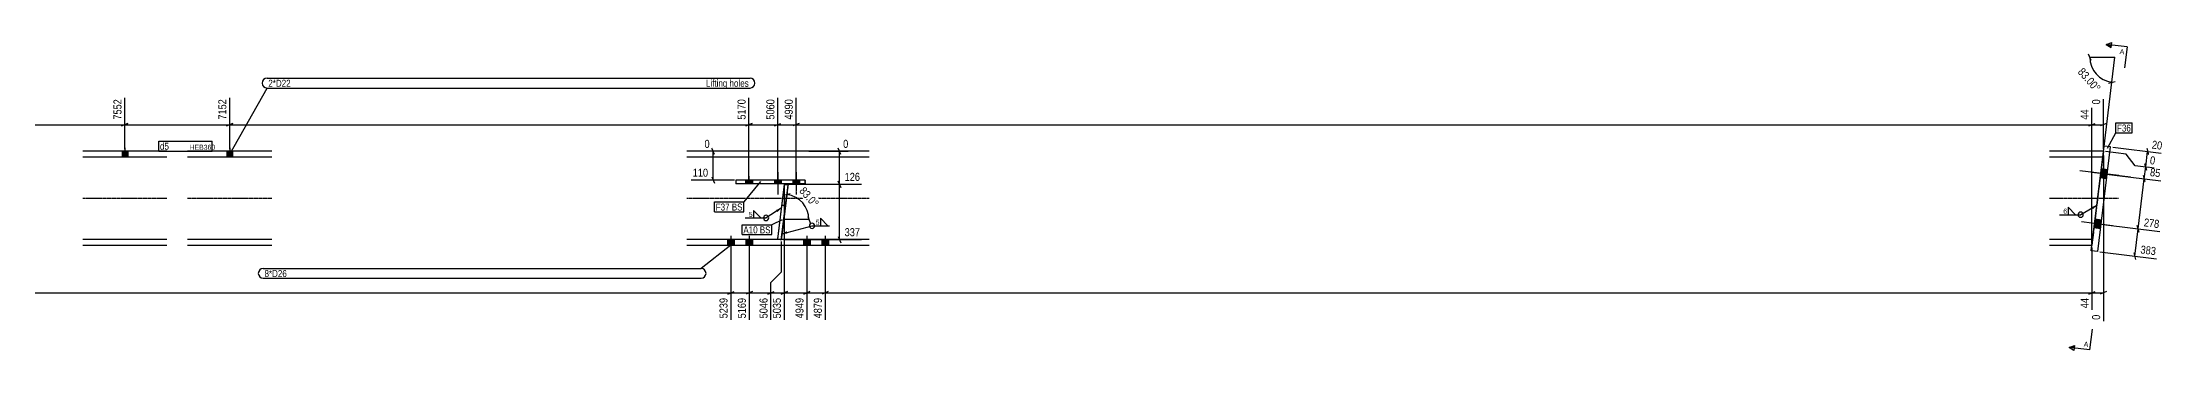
# Model space of a CAD drawing. Header units: millimetres. Extents: x 19 to 64856, y 9 to 4911.
# Drawn here: x 7286 to 15385, y 46 to 1223 of the extents above; entities that cross this region are included whole.
import ezdxf

# ---------------------------------------------------------------- set-up
doc = ezdxf.new("R2010")
doc.units = ezdxf.units.MM
doc.linetypes.add('DXK_LINE_DOT2', pattern=[3.9198, 1.9599, -1.9599])
doc.linetypes.add('DXK_LINE_DOT3', pattern=[5.9187, 2.979, -0.9799, 0.9799, -0.9799])
for name, color, linetype in [('MÅLSÆTNING', 7, 'Continuous'), ('STÅL', 7, 'Continuous'), ('TEKST', 7, 'Continuous')]:
    doc.layers.add(name, color=color, linetype=linetype)
doc.styles.add('Arial', font='ARIAL.TTF', dxfattribs={"height": 0.2})
doc.styles.add('Arial Narrow', font='ARIALN.TTF', dxfattribs={"height": 0.2})

msp = doc.modelspace()

# ---------------------------------------------------------------- hatches: boundary and pattern name
at = {"layer": 'STÅL', "linetype": 'Continuous'}
for points in [[(7611.2, 807.4), (7589.2, 807.4), (7589.2, 784.9), (7611.2, 784.9)], [(8011.2, 807.4), (7989.2, 807.4), (7989.2, 784.9), (8011.2, 784.9)], [(15164.5, 703.8), (15168.6, 736.6), (15143.8, 739.6), (15139.7, 706.9)], [(15164.5, 703.6), (15168.5, 736.3), (15143.7, 739.4), (15139.7, 706.6)], [(9969.1, 682.4), (9995.1, 682.4), (9995.1, 697.4), (9969.1, 697.4)], [(10105.1, 697.4), (10079.1, 697.4), (10079.1, 682.4), (10105.1, 682.4)], [(10175.1, 697.4), (10149.1, 697.4), (10149.1, 682.4), (10175.1, 682.4)], [(15120.2, 547.5), (15116.1, 514.7), (15141, 511.7), (15145, 544.4)], [(15120.2, 547.5), (15116.1, 514.7), (15141, 511.7), (15145, 544.4)], [(9926.1, 469.9), (9900.1, 469.9), (9900.1, 447.4), (9926.1, 447.4)], [(9926.1, 469.9), (9900.1, 469.9), (9900.1, 447.4), (9926.1, 447.4)], [(9996.1, 469.9), (9970.1, 469.9), (9970.1, 447.4), (9996.1, 447.4)], [(9996.1, 469.9), (9970.1, 469.9), (9970.1, 447.4), (9996.1, 447.4)], [(10216.1, 469.9), (10190.1, 469.9), (10190.1, 447.4), (10216.1, 447.4)], [(10216.1, 469.9), (10190.1, 469.9), (10190.1, 447.4), (10216.1, 447.4)], [(10286.1, 469.9), (10260.1, 469.9), (10260.1, 447.4), (10286.1, 447.4)], [(10286.1, 469.9), (10260.1, 469.9), (10260.1, 447.4), (10286.1, 447.4)]]:
    msp.add_hatch(color=96, dxfattribs=at).paths.add_polyline_path(points)
at = {"layer": 'TEKST', "linetype": 'Continuous'}
for points in [[(10086, 583.4), (10105.5, 590.1), (10091.5, 575)], [(15106.9, 595), (15126.7, 600.7), (15111.9, 586.4)], [(10129.2, 492.2), (10108.6, 491.8), (10126.6, 501.9)]]:
    msp.add_hatch(color=3, dxfattribs=at).paths.add_polyline_path(points)

# ---------------------------------------------------------------- linework, layer by layer
at = {"layer": 'MÅLSÆTNING', "color": 7, "linetype": 'Continuous'}
for p, q in [((15104.9, 1154), (15095.3, 1178)), ((15100.1, 1166), (15196.1, 1166)), ((15184.4, 1070.7), (15196.1, 1166)), ((15153, 815.3), (15184.4, 1070.7)), ((15171.9, 1067.4), (15196.9, 1074)), ((7599.9, 815.4), (7599.9, 1011.8)), ((7599.9, 815.4), (7599.9, 1011.8)), ((8000.2, 815.4), (8000.2, 1011.8)), ((9982.1, 697.9), (9982.1, 1011.8)), ((9982.1, 697.9), (9982.1, 1011.8)), ((10092.1, 697.9), (10092.1, 1011.8)), ((15107.9, 455.4), (15107.9, 972.8)), ((5234.6, 908.5), (7599.9, 908.5)), ((7611.9, 913.3), (7587.9, 903.7)), ((7587.9, 903.7), (7611.9, 913.3)), ((7599.9, 908.5), (8000.2, 908.5)), ((7988.2, 903.7), (8012.2, 913.3)), ((9994.1, 913.3), (9970.1, 903.7)), ((9970.1, 903.7), (9994.1, 913.3)), ((10080.1, 903.7), (10104.1, 913.3)), ((10092.1, 908.5), (10162.1, 908.5)), ((10174.1, 913.3), (10150.1, 903.7)), ((10174.1, 913.3), (10150.1, 903.7)), ((10162.1, 908.5), (15107.9, 908.5)), ((15095.9, 903.7), (15119.9, 913.3)), ((15095.9, 903.7), (15119.9, 913.3)), ((15107.9, 908.5), (15152.1, 908.5)), ((15164.1, 913.3), (15140.1, 903.7)), ((9850.5, 795.4), (9840.9, 819.4)), ((10332.9, 795.4), (10323.3, 819.4)), ((15187.3, 823.2), (15372.7, 800.4)), ((15317.2, 819.3), (15323.8, 794.3)), ((9927.5, 807.4), (9812.6, 807.4)), ((9845.7, 697.4), (9845.7, 807.4)), ((10211.1, 807.4), (10361.2, 807.4)), ((15152.1, 791.2), (15152.1, 158)), ((15238.6, 796.7), (15160, 806.4)), ((15238.6, 796.7), (15160, 806.4)), ((15273.5, 752.1), (15238.6, 796.7)), ((15273.5, 752.1), (15238.6, 796.7)), ((15346, 743.2), (15273.5, 752.1)), ((15316.5, 734.8), (15309.9, 759.8)), ((15313.2, 747.3), (15320.5, 806.8)), ((9927.5, 697.4), (9761.9, 697.4)), ((9840.9, 709.4), (9850.5, 685.4)), ((10116.8, 673.4), (10116.8, 163.5)), ((10332.9, 669.4), (10323.3, 693.4)), ((10328.1, 470.2), (10328.1, 681.4)), ((15142.2, 722.9), (15371.5, 694.8)), ((15284.1, 510.7), (15307.7, 702.6)), ((15311, 690.1), (15304.4, 715.1)), ((10106.9, 477.8), (10127, 641.8)), ((10139.5, 645.1), (10114.5, 638.5)), ((10127, 641.8), (10115.3, 546.5)), ((10211.3, 546.5), (10115.3, 546.5)), ((10206.5, 558.5), (10216.1, 534.5)), ((15150.9, 527.1), (15367.2, 500.5)), ((15150.9, 527.1), (15367.2, 500.5)), ((15271.4, 407.1), (15284.1, 510.7)), ((15280.8, 523.2), (15287.4, 498.2)), ((15287.4, 498.2), (15280.8, 523.2)), ((9913.1, 419.4), (9913.1, 163.5)), ((9983.1, 419.4), (9983.1, 163.5)), ((10105.9, 346.8), (10105.9, 462.2)), ((10105.9, 346.8), (10105.9, 462.2)), ((10113.9, 470.2), (10411.8, 470.2)), ((10203.1, 419.4), (10203.1, 163.5)), ((10273.1, 419.4), (10273.1, 163.5)), ((10323.3, 482.2), (10332.9, 458.2)), ((15107.9, 439.4), (15107.9, 202.5)), ((15138.2, 423.5), (15354.5, 396.9)), ((15268.1, 419.6), (15274.7, 394.6)), ((10065.9, 306.8), (10105.9, 346.8)), ((10065.9, 306.8), (10105.9, 346.8)), ((298.5, 266.8), (9913.1, 266.8)), ((9901.1, 262), (9925.1, 271.6)), ((9995.1, 271.6), (9971.1, 262)), ((10053.9, 262), (10077.9, 271.6)), ((10065.9, 163.5), (10065.9, 306.8)), ((10104.8, 262), (10128.8, 271.6)), ((10116.8, 266.8), (10203.1, 266.8)), ((10215.1, 271.6), (10191.1, 262)), ((10285.1, 271.6), (10261.1, 262)), ((15095.9, 262), (15119.9, 271.6)), ((15095.9, 262), (15119.9, 271.6)), ((15107.9, 266.8), (15152.1, 266.8)), ((15164.1, 271.6), (15140.1, 262))]:
    msp.add_line(p, q, dxfattribs=at)
for centre, start, end in [((15196.1, 1166), 180, 263), ((10115.3, 546.5), 0, 83)]:
    msp.add_arc(centre, 96, start, end, dxfattribs=at)
at = {"layer": 'STÅL', "color": 96, "linetype": 'Continuous'}
for p, q in [((7600.2, 820.4), (7600.2, 784.9)), ((8000.2, 820.4), (8000.2, 784.9)), ((7589.2, 807.4), (7589.2, 784.9)), ((7611.2, 807.4), (7611.2, 784.9)), ((7989.2, 807.4), (7989.2, 784.9)), ((8011.2, 807.4), (8011.2, 784.9)), ((15210.2, 714.9), (15062.3, 733)), ((15143.7, 739.4), (15168.5, 736.3)), ((15168.6, 736.6), (15143.8, 739.6)), ((9969.1, 697.4), (9969.1, 682.4)), ((9982.1, 712.4), (9982.1, 682.4)), ((9995.1, 697.4), (9995.1, 682.4)), ((10079.1, 697.4), (10079.1, 682.4)), ((10092.1, 727.4), (10092.1, 642.4)), ((10105.1, 697.4), (10105.1, 682.4)), ((10149.1, 697.4), (10149.1, 682.4)), ((10162.1, 727.4), (10162.1, 642.4)), ((10175.1, 697.4), (10175.1, 682.4)), ((15108, 727.1), (15255.9, 709)), ((15164.5, 703.8), (15139.7, 706.9)), ((15139.7, 706.6), (15164.5, 703.6)), ((15186.6, 522.7), (15068.5, 537.2)), ((15186.6, 522.7), (15068.5, 537.2)), ((15141, 511.7), (15116.1, 514.7)), ((15141, 511.7), (15116.1, 514.7)), ((15145, 544.4), (15120.2, 547.5)), ((15145, 544.4), (15120.2, 547.5)), ((9900.1, 469.9), (9900.1, 447.4)), ((9900.1, 469.9), (9900.1, 447.4)), ((9913.1, 484.9), (9913.1, 379.9)), ((9913.1, 484.9), (9913.1, 379.9)), ((9926.1, 469.9), (9926.1, 447.4)), ((9926.1, 469.9), (9926.1, 447.4)), ((9970.1, 469.9), (9970.1, 447.4)), ((9970.1, 469.9), (9970.1, 447.4)), ((9983.1, 484.9), (9983.1, 379.9)), ((9983.1, 484.9), (9983.1, 379.9)), ((9996.1, 469.9), (9996.1, 447.4)), ((9996.1, 469.9), (9996.1, 447.4)), ((10190.1, 469.9), (10190.1, 447.4)), ((10190.1, 469.9), (10190.1, 447.4)), ((10203.1, 484.9), (10203.1, 379.9)), ((10203.1, 484.9), (10203.1, 379.9)), ((10216.1, 469.9), (10216.1, 447.4)), ((10216.1, 469.9), (10216.1, 447.4)), ((10260.1, 469.9), (10260.1, 447.4)), ((10260.1, 469.9), (10260.1, 447.4)), ((10273.1, 484.9), (10273.1, 379.9)), ((10273.1, 484.9), (10273.1, 379.9)), ((10286.1, 469.9), (10286.1, 447.4)), ((10286.1, 469.9), (10286.1, 447.4))]:
    msp.add_line(p, q, dxfattribs=at)
at = {"layer": 'STÅL', "color": 2, "linetype": 'Continuous'}
for p, q in [((15105.4, 427.5), (15154.5, 827.2)), ((15130.2, 424.5), (15179.3, 824.2)), ((15179.3, 824.2), (15154.5, 827.2)), ((7760.7, 807.4), (7439.2, 807.4)), ((7760.7, 784.9), (7439.2, 784.9)), ((8160.7, 807.4), (7839.2, 807.4)), ((8160.7, 784.9), (7839.2, 784.9)), ((10441.1, 807.4), (9745.1, 807.4)), ((10441.1, 784.9), (9745.1, 784.9)), ((15152.1, 807.4), (14946.5, 807.4)), ((15149.3, 784.9), (14946.5, 784.9)), ((15152.1, 807.4), (15149.3, 784.9)), ((9932.1, 697.4), (9932.1, 682.4)), ((10197.1, 697.4), (9932.1, 697.4)), ((10197.1, 682.4), (9932.1, 682.4)), ((10116.8, 681.4), (10091, 472)), ((10105.9, 470.2), (10131.6, 679.6)), ((10131.6, 679.6), (10116.8, 681.4)), ((10197.1, 682.4), (10197.1, 697.4)), ((10106.9, 601), (10121.8, 599.2)), ((7760.7, 469.9), (7439.2, 469.9)), ((7760.7, 447.4), (7439.2, 447.4)), ((8160.7, 469.9), (7839.2, 469.9)), ((8160.7, 447.4), (7839.2, 447.4)), ((10441.1, 469.9), (9745.1, 469.9)), ((10441.1, 447.4), (9745.1, 447.4)), ((10091, 472), (10105.9, 470.2)), ((15110.6, 469.9), (14946.5, 469.9)), ((15107.9, 447.4), (14946.5, 447.4)), ((15130.2, 424.5), (15105.4, 427.5)), ((15110.6, 469.9), (15107.9, 447.4))]:
    msp.add_line(p, q, dxfattribs=at)
at = {"layer": 'STÅL', "color": 7, "linetype": 'DXK_LINE_DOT2'}
for p, q in [((15149.3, 784.9), (15110.6, 469.9)), ((10197.1, 697.4), (9932.1, 697.4)), ((9932.1, 697.4), (9932.1, 682.4)), ((10197.1, 682.4), (9932.1, 682.4)), ((10116.8, 681.4), (10091, 472)), ((10131.6, 679.6), (10105.9, 470.2)), ((10116.8, 681.4), (10131.6, 679.6)), ((10197.1, 697.4), (10197.1, 682.4)), ((10121.8, 599.2), (10106.9, 601)), ((10091, 472), (10105.9, 470.2))]:
    msp.add_line(p, q, dxfattribs=at)
at = {"layer": 'STÅL', "color": 96, "linetype": 'DXK_LINE_DOT2'}
for p, q in [((9969.1, 697.4), (9969.1, 682.4)), ((9982.1, 712.4), (9982.1, 682.4)), ((9995.1, 697.4), (9995.1, 682.4)), ((10079.1, 697.4), (10079.1, 682.4)), ((10092.1, 727.4), (10092.1, 642.4)), ((10105.1, 697.4), (10105.1, 682.4)), ((10149.1, 697.4), (10149.1, 682.4)), ((10162.1, 727.4), (10162.1, 642.4)), ((10175.1, 697.4), (10175.1, 682.4))]:
    msp.add_line(p, q, dxfattribs=at)
at = {"layer": 'STÅL', "color": 7, "linetype": 'DXK_LINE_DOT3'}
for p, q in [((7760.7, 627.4), (7439.2, 627.4)), ((8160.7, 627.4), (7839.2, 627.4)), ((10441.1, 627.4), (9745.1, 627.4)), ((15210, 627.4), (14946.5, 627.4))]:
    msp.add_line(p, q, dxfattribs=at)
at = {"layer": 'TEKST', "color": 3, "linetype": 'Continuous'}
msp.add_line((15126.7, 600.7), (15065.1, 565), dxfattribs=at)
for start, end in [(90, 270), (270, 90)]:
    msp.add_arc((15065.1, 565), 10, start, end, dxfattribs=at)

# ---------------------------------------------------------------- wipeouts: each hides what was drawn before it
at = {"color": 0}
for points in [[(9809.4, 1053.5), (9809.4, 1081.5), (8147.7, 1081.5), (8147.7, 1053.5)], [(9794.8, 327.1), (9794.8, 355.1), (8133.1, 355.1), (8133.1, 327.1)]]:
    msp.add_wipeout(points, dxfattribs=at).dxf.layer = 'TEKST'
at = {"color": 0, "linetype": 'Continuous'}
msp.add_wipeout([(15093.5, 59.9), (15096, 79.7), (15078.3, 81.9), (15075.9, 62.1)], dxfattribs=at).dxf.layer = 'TEKST'

# ---------------------------------------------------------------- next in the draw order: hatches: boundary and pattern name
at = {"layer": 'TEKST', "linetype": 'Continuous'}
msp.add_hatch(color=30, dxfattribs=at).paths.add_polyline_path([(15041.9, 66.2), (15040.7, 56.3), (15020.9, 58.7)])

# ---------------------------------------------------------------- next in the draw order: linework, layer by layer
at = {"layer": 'TEKST', "color": 30, "linetype": 'Continuous'}
for p, q in [((15020.9, 58.7), (15041.9, 66.2)), ((15039.5, 46.4), (15020.9, 58.7)), ((15041.9, 66.2), (15039.5, 46.4))]:
    msp.add_line(p, q, dxfattribs=at)
at = {"layer": 'TEKST', "color": 7, "linetype": 'Continuous'}
msp.add_line((15100.3, 49), (15020.9, 58.7), dxfattribs=at)

# ---------------------------------------------------------------- next in the draw order: texts
at = {"layer": 'TEKST', "color": 3, "linetype": 'Continuous', "style": 'Arial'}
msp.add_text('A', height=19.1, rotation=-7.00154, dxfattribs=at).set_placement((15075.9, 62.1))

# ---------------------------------------------------------------- next in the draw order: wipeouts: each hides what was drawn before it
at = {"color": 0}
for points, layer in [([(15120.9, 1021), (15154.5, 1050.6), (15076.5, 1138.8), (15043, 1109.1)], 'MÅLSÆTNING'), ([(10228.4, 581), (10262, 610.7), (10196.9, 684.2), (10163.4, 654.5)], 'MÅLSÆTNING'), ([(9809.4, 1053.5), (9809.4, 1081.5), (8147.7, 1081.5), (8147.7, 1053.5)], 'TEKST'), ([(15256.7, 882.4), (15256.7, 910.4), (15203.8, 910.4), (15203.8, 882.4)], 'TEKST'), ([(7768.4, 813), (7768.4, 841), (7734.2, 841), (7734.2, 813)], 'TEKST'), ([(7928.9, 813), (7928.9, 833), (7847.3, 833), (7847.3, 813)], 'TEKST'), ([(9908.2, 581), (9908.2, 609), (9855.4, 609), (9855.4, 581)], 'TEKST'), ([(15012.7, 567.4), (15012.7, 590.6), (14997.3, 590.6), (14997.3, 567.4)], 'TEKST'), ([(10015.3, 493.8), (10015.3, 521.8), (9960.8, 521.8), (9960.8, 493.8)], 'TEKST'), ([(9794.8, 327.1), (9794.8, 355.1), (8133.1, 355.1), (8133.1, 327.1)], 'TEKST')]:
    msp.add_wipeout(points, dxfattribs=at).dxf.layer = layer
at = {"color": 0, "linetype": 'Continuous'}
for points, layer in [([(7593.5, 1012.4), (7548.7, 1012.4), (7548.7, 921.6), (7593.5, 921.6)], 'MÅLSÆTNING'), ([(7993.8, 1012.4), (7949, 1012.4), (7949, 921.6), (7993.8, 921.6)], 'MÅLSÆTNING'), ([(9838.5, 813.8), (9838.5, 858.6), (9806.2, 858.6), (9806.2, 813.8)], 'MÅLSÆTNING'), ([(15379.8, 806), (15385.3, 850.5), (15333.9, 856.8), (15328.4, 812.3)], 'MÅLSÆTNING'), ([(9832.6, 703.8), (9832.6, 748.6), (9761.3, 748.6), (9761.3, 703.8)], 'MÅLSÆTNING'), ([(15372.8, 701.1), (15378.3, 745.5), (15326.9, 751.8), (15321.4, 707.4)], 'MÅLSÆTNING'), ([(10412.4, 476.6), (10412.4, 521.4), (10341.1, 521.4), (10341.1, 476.6)], 'MÅLSÆTNING'), ([(15368.6, 506.8), (15374.1, 551.2), (15303.3, 559.9), (15297.8, 515.5)], 'MÅLSÆTNING'), ([(15355.9, 403.2), (15361.3, 447.7), (15290.6, 456.4), (15285.1, 411.9)], 'MÅLSÆTNING'), ([(9906.7, 253.7), (9861.9, 253.7), (9861.9, 162.9), (9906.7, 162.9)], 'MÅLSÆTNING'), ([(10196.7, 253.7), (10151.9, 253.7), (10151.9, 162.9), (10196.7, 162.9)], 'MÅLSÆTNING'), ([(15145.7, 189.7), (15100.9, 189.7), (15100.9, 157.4), (15145.7, 157.4)], 'MÅLSÆTNING'), ([(15230.7, 1176.6), (15233.1, 1196.5), (15215.5, 1198.7), (15213, 1178.8)], 'TEKST')]:
    msp.add_wipeout(points, dxfattribs=at).dxf.layer = layer

# ---------------------------------------------------------------- next in the draw order: hatches: boundary and pattern name
at = {"layer": 'TEKST', "linetype": 'Continuous'}
msp.add_hatch(color=30, dxfattribs=at).paths.add_polyline_path([(15182.7, 1212.8), (15181.5, 1202.8), (15162.9, 1215.2)])

# ---------------------------------------------------------------- next in the draw order: linework, layer by layer
at = {"layer": 'MÅLSÆTNING', "color": 7, "linetype": 'Continuous'}
for p, q in [((8000.2, 815.4), (8000.2, 1011.8)), ((10162.1, 697.9), (10162.1, 1011.8)), ((10162.1, 697.9), (10162.1, 1011.8)), ((15152.1, 815.4), (15152.1, 1005.6)), ((8012.2, 913.3), (7988.2, 903.7)), ((8000.2, 908.5), (9982.1, 908.5)), ((15346, 743.2), (15273.5, 752.1)), ((15307.7, 702.6), (15313.2, 747.3)), ((15309.9, 759.8), (15316.5, 734.8)), ((10116.8, 673.4), (10116.8, 163.5)), ((10124.8, 681.4), (10411.8, 681.4)), ((15142.2, 722.9), (15371.5, 694.8)), ((15311, 690.1), (15304.4, 715.1)), ((9913.1, 419.4), (9913.1, 163.5)), ((10203.1, 419.4), (10203.1, 163.5)), ((15107.9, 439.4), (15107.9, 202.5)), ((9901.1, 262), (9925.1, 271.6)), ((10065.9, 266.8), (10116.8, 266.8)), ((10128.8, 271.6), (10104.8, 262)), ((10191.1, 262), (10215.1, 271.6)), ((10203.1, 266.8), (10273.1, 266.8))]:
    msp.add_line(p, q, dxfattribs=at)
at = {"layer": 'TEKST', "color": 30, "linetype": 'Continuous'}
for p, q in [((15162.9, 1215.2), (15183.9, 1222.7)), ((15162.9, 1215.2), (15181.5, 1202.8)), ((15181.5, 1202.8), (15183.9, 1222.7))]:
    msp.add_line(p, q, dxfattribs=at)
at = {"layer": 'TEKST', "color": 7, "linetype": 'Continuous'}
for p, q in [((15242.3, 1205.4), (15162.9, 1215.2)), ((15242.3, 1205.4), (15232.5, 1126)), ((8000.2, 796.1), (8142.9, 1048.7)), ((9913.1, 448.6), (9799.6, 359.9)), ((8128.3, 359.9), (9799.6, 359.9)), ((8128.3, 322.3), (9799.6, 322.3)), ((15100.3, 49), (15110, 128.4))]:
    msp.add_line(p, q, dxfattribs=at)
at = {"layer": 'TEKST', "color": 3, "linetype": 'Continuous'}
for p, q in [((15045.3, 565), (15016.8, 593.6)), ((15016.8, 593.6), (15016.8, 565)), ((14984.9, 565), (15065.1, 565)), ((15016.8, 565), (15045.3, 565))]:
    msp.add_line(p, q, dxfattribs=at)
at = {"layer": 'TEKST', "color": 7, "linetype": 'Continuous'}
for centre, start, end in [((8142.9, 1067.5), 90, 270), ((8128.3, 341.1), 90, 270), ((9799.6, 341.1), 270, 90)]:
    msp.add_arc(centre, 18.8, start, end, dxfattribs=at)

# ---------------------------------------------------------------- next in the draw order: texts
at = {"layer": 'MÅLSÆTNING', "color": 3, "style": 'Arial Narrow'}
for s, p in [('83.00°', (15052, 1108.5)), ('83.0°', (10172.4, 654))]:
    msp.add_text(s, height=30.54, rotation=-48.50088, dxfattribs=at).set_placement(p)
at = {"layer": 'MÅLSÆTNING', "color": 3, "linetype": 'Continuous', "style": 'Arial Narrow'}
for s, height, rotation, p in [('7552', 30.54, 90.00021, (7587.1, 928)), ('7152', 30.54, 90.00021, (7987.4, 928)), ('20', 30.54, -7.00154, (15335.5, 817.9)), ('85', 30.54, -7.00154, (15328.5, 712.9)), ('278', 30.54, -7.00154, (15305, 521)), ('383', 30.54, -7.00154, (15292.2, 417.5)), ('5239', 30.54, 90.00021, (9900.3, 169.3)), ('4949', 30.54, 90.00021, (10190.3, 169.3)), ('0', 30.5, 90.00021, (15139.3, 163.8))]:
    msp.add_text(s, height=height, rotation=rotation, dxfattribs=at).set_placement(p)
for s, height, p in [('0', 30.5, (9812.6, 820.2)), ('110', 30.54, (9767.7, 710.2)), ('337', 30.54, (10347.5, 483))]:
    msp.add_text(s, height=height, dxfattribs=at).set_placement(p)
at = {"layer": 'TEKST', "color": 3, "linetype": 'Continuous', "style": 'Arial'}
msp.add_text('A', height=19.1, rotation=-7.00154, dxfattribs=at).set_placement((15213, 1178.8))
at = {"layer": 'TEKST', "color": 3, "style": 'Arial Narrow'}
for s, height, p in [('2*D22', 26.72, (8147.7, 1053.5)), ('6', 19.1, (14998.9, 569)), ('8*D26', 26.72, (8133.1, 327.1))]:
    msp.add_text(s, height=height, dxfattribs=at).set_placement(p)

# ---------------------------------------------------------------- next in the draw order: wipeouts: each hides what was drawn before it
at = {"color": 0}
for points in [[(9981.5, 1053.5), (9981.5, 1081.5), (9817.8, 1081.5), (9817.8, 1053.5)], [(15256.7, 882.4), (15256.7, 910.4), (15203.8, 910.4), (15203.8, 882.4)], [(7768.4, 813), (7768.4, 841), (7734.2, 841), (7734.2, 813)], [(7928.9, 813), (7928.9, 833), (7847.3, 833), (7847.3, 813)], [(9908.2, 581), (9908.2, 609), (9855.4, 609), (9855.4, 581)], [(10015.3, 493.8), (10015.3, 521.8), (9960.8, 521.8), (9960.8, 493.8)], [(10250.6, 525.2), (10250.6, 548.4), (10235.2, 548.4), (10235.2, 525.2)]]:
    msp.add_wipeout(points, dxfattribs=at).dxf.layer = 'TEKST'

# ---------------------------------------------------------------- next in the draw order: linework, layer by layer
at = {"layer": 'TEKST', "color": 7, "linetype": 'Continuous'}
for p, q in [((15199, 915.2), (15261.5, 915.2)), ((15199, 877.6), (15199, 915.2)), ((15261.5, 877.6), (15261.5, 915.2)), ((7729.4, 845.8), (7933.7, 845.8)), ((7729.4, 808.2), (7729.4, 845.8)), ((7933.7, 808.2), (7933.7, 845.8)), ((15166.9, 819.1), (15199, 877.6)), ((15199, 877.6), (15261.5, 877.6)), ((7729.4, 808.2), (7933.7, 808.2)), ((9850.6, 576.2), (9850.6, 613.8)), ((9956, 489), (9956, 526.6))]:
    msp.add_line(p, q, dxfattribs=at)
at = {"layer": 'TEKST', "color": 3, "linetype": 'Continuous'}
for p, q in [((10108.6, 491.8), (10222.8, 522.8)), ((10222.8, 522.8), (10289, 522.8)), ((10283.3, 522.8), (10254.7, 551.4)), ((10254.7, 551.4), (10254.7, 522.8)), ((10254.7, 522.8), (10283.3, 522.8))]:
    msp.add_line(p, q, dxfattribs=at)
for start, end in [(90, 270), (270, 90)]:
    msp.add_arc((10222.8, 522.8), 10, start, end, dxfattribs=at)

# ---------------------------------------------------------------- next in the draw order: texts
at = {"layer": 'TEKST', "color": 3, "style": 'Arial Narrow'}
for s, height, p in [('F36', 26.72, (15203.8, 882.4)), ('d5', 26.72, (7734.2, 813)), ('HEB360', 19.09, (7847.3, 813)), ('5', 19.1, (10236.8, 526.8))]:
    msp.add_text(s, height=height, dxfattribs=at).set_placement(p)

# ---------------------------------------------------------------- next in the draw order: wipeouts: each hides what was drawn before it
at = {"color": 0, "linetype": 'Continuous'}
for points in [[(10155.7, 1012.4), (10110.9, 1012.4), (10110.9, 921.6), (10155.7, 921.6)], [(15145.7, 1012), (15100.9, 1012), (15100.9, 979.7), (15145.7, 979.7)], [(10412.4, 687.8), (10412.4, 732.6), (10341.1, 732.6), (10341.1, 687.8)], [(15353.1, 748.8), (15358.6, 793.3), (15326.6, 797.2), (15321.1, 752.7)], [(10110.4, 253.7), (10065.6, 253.7), (10065.6, 162.9), (10110.4, 162.9)], [(10266.7, 253.7), (10221.9, 253.7), (10221.9, 162.9), (10266.7, 162.9)]]:
    msp.add_wipeout(points, dxfattribs=at).dxf.layer = 'MÅLSÆTNING'
at = {"color": 0}
for points in [[(9981.5, 1053.5), (9981.5, 1081.5), (9817.8, 1081.5), (9817.8, 1053.5)], [(10064.6, 493.8), (10064.6, 521.8), (10023.7, 521.8), (10023.7, 493.8)]]:
    msp.add_wipeout(points, dxfattribs=at).dxf.layer = 'TEKST'

# ---------------------------------------------------------------- next in the draw order: linework, layer by layer
at = {"layer": 'MÅLSÆTNING', "color": 7, "linetype": 'Continuous'}
for p, q in [((10092.1, 697.9), (10092.1, 1011.8)), ((15107.9, 455.4), (15107.9, 972.8)), ((9982.1, 908.5), (10092.1, 908.5)), ((10080.1, 903.7), (10104.1, 913.3)), ((10328.1, 681.4), (10328.1, 807.4)), ((10124.8, 681.4), (10411.8, 681.4)), ((10323.3, 693.4), (10332.9, 669.4)), ((10273.1, 419.4), (10273.1, 163.5)), ((9983.1, 266.8), (10065.9, 266.8)), ((10053.9, 262), (10077.9, 271.6)), ((10065.9, 163.5), (10065.9, 306.8)), ((10285.1, 271.6), (10261.1, 262)), ((10273.1, 266.8), (15107.9, 266.8))]:
    msp.add_line(p, q, dxfattribs=at)
at = {"layer": 'TEKST', "color": 7, "linetype": 'Continuous'}
msp.add_line((8142.9, 1086.3), (9986.3, 1086.3), dxfattribs=at)

# ---------------------------------------------------------------- next in the draw order: texts
at = {"layer": 'MÅLSÆTNING', "color": 3, "linetype": 'Continuous', "style": 'Arial Narrow'}
for s, height, rotation, p in [('4990', 30.54, 90.00021, (10149.3, 928)), ('0', 30.5, 90.00021, (15139.3, 986.1)), ('0', 30.5, -7.00154, (15328.2, 758.3)), ('5035', 30.54, 90.00021, (10104, 169.3)), ('4879', 30.54, 90.00021, (10260.3, 169.3))]:
    msp.add_text(s, height=height, rotation=rotation, dxfattribs=at).set_placement(p)
msp.add_text('126', height=30.54, dxfattribs=at).set_placement((10347.5, 694.2))

# ---------------------------------------------------------------- next in the draw order: wipeouts: each hides what was drawn before it
at = {"color": 0}
msp.add_wipeout([(10064.6, 493.8), (10064.6, 521.8), (10023.7, 521.8), (10023.7, 493.8)], dxfattribs=at).dxf.layer = 'TEKST'

# ---------------------------------------------------------------- next in the draw order: linework, layer by layer
at = {"layer": 'TEKST', "color": 3, "linetype": 'Continuous'}
msp.add_line((10105.5, 590.1), (10047.7, 552.7), dxfattribs=at)
at = {"layer": 'TEKST', "color": 7, "linetype": 'Continuous'}
for p, q in [((9956, 526.6), (10069.4, 526.6)), ((9956, 489), (10069.4, 489)), ((10108.4, 545.6), (10069.4, 526.6)), ((10069.4, 489), (10069.4, 526.6))]:
    msp.add_line(p, q, dxfattribs=at)
at = {"layer": 'TEKST', "color": 3, "linetype": 'Continuous'}
for start, end in [(90, 270), (270, 90)]:
    msp.add_arc((10047.7, 552.7), 10, start, end, dxfattribs=at)

# ---------------------------------------------------------------- next in the draw order: texts
at = {"layer": 'TEKST', "color": 3, "style": 'Arial Narrow'}
for s, p in [('A10', (9960.8, 493.8)), ('BS', (10023.7, 493.8))]:
    msp.add_text(s, height=26.72, dxfattribs=at).set_placement(p)

# ---------------------------------------------------------------- next in the draw order: wipeouts: each hides what was drawn before it
at = {"color": 0, "linetype": 'Continuous'}
for points in [[(9975.7, 1012.4), (9930.9, 1012.4), (9930.9, 921.6), (9975.7, 921.6)], [(10085.7, 1012.4), (10040.9, 1012.4), (10040.9, 921.6), (10085.7, 921.6)], [(15101.5, 973.4), (15056.7, 973.4), (15056.7, 921.6), (15101.5, 921.6)], [(10367.6, 813.8), (10367.6, 858.6), (10335.3, 858.6), (10335.3, 813.8)], [(10059.5, 253.7), (10014.7, 253.7), (10014.7, 162.9), (10059.5, 162.9)], [(15101.5, 253.7), (15056.7, 253.7), (15056.7, 201.9), (15101.5, 201.9)]]:
    msp.add_wipeout(points, dxfattribs=at).dxf.layer = 'MÅLSÆTNING'

# ---------------------------------------------------------------- next in the draw order: linework, layer by layer
at = {"layer": 'MÅLSÆTNING', "color": 7, "linetype": 'Continuous'}
for p, q in [((9983.1, 419.4), (9983.1, 163.5)), ((9913.1, 266.8), (9983.1, 266.8)), ((9995.1, 271.6), (9971.1, 262))]:
    msp.add_line(p, q, dxfattribs=at)
at = {"layer": 'TEKST', "color": 7, "linetype": 'Continuous'}
msp.add_line((8142.9, 1048.7), (9986.3, 1048.7), dxfattribs=at)
msp.add_arc((9986.3, 1067.5), 18.8, 270, 90, dxfattribs=at)

# ---------------------------------------------------------------- next in the draw order: texts
at = {"layer": 'MÅLSÆTNING', "color": 3, "linetype": 'Continuous', "style": 'Arial Narrow'}
for s, p in [('5170', (9969.3, 928)), ('5060', (10079.3, 928)), ('44', (15095.1, 928)), ('5046', (10053.1, 169.3)), ('44', (15095.1, 208.3))]:
    msp.add_text(s, height=30.54, rotation=90.00021, dxfattribs=at).set_placement(p)
msp.add_text('0', height=30.5, dxfattribs=at).set_placement((10341.7, 820.2))
at = {"layer": 'TEKST', "color": 3, "style": 'Arial Narrow'}
msp.add_text('Lifting holes', height=26.724, dxfattribs=at).set_placement((9817.8, 1053.5))

# ---------------------------------------------------------------- next in the draw order: wipeouts: each hides what was drawn before it
at = {"color": 0}
msp.add_wipeout([(9995.3, 555.1), (9995.3, 578.3), (9979.9, 578.3), (9979.9, 555.1)], dxfattribs=at).dxf.layer = 'TEKST'

# ---------------------------------------------------------------- next in the draw order: linework, layer by layer
at = {"layer": 'TEKST', "color": 3, "linetype": 'Continuous'}
for p, q in [((10027.9, 552.7), (9999.4, 581.3)), ((9999.4, 581.3), (9999.4, 552.7)), ((9967.5, 552.7), (10047.7, 552.7)), ((9999.4, 552.7), (10027.9, 552.7))]:
    msp.add_line(p, q, dxfattribs=at)

# ---------------------------------------------------------------- next in the draw order: texts
at = {"layer": 'TEKST', "color": 3, "style": 'Arial Narrow'}
msp.add_text('5', height=19.1, dxfattribs=at).set_placement((9981.5, 556.7))

# ---------------------------------------------------------------- next in the draw order: wipeouts: each hides what was drawn before it
at = {"color": 0, "linetype": 'Continuous'}
msp.add_wipeout([(9976.7, 253.7), (9931.9, 253.7), (9931.9, 162.9), (9976.7, 162.9)], dxfattribs=at).dxf.layer = 'MÅLSÆTNING'

# ---------------------------------------------------------------- next in the draw order: texts
at = {"layer": 'MÅLSÆTNING', "color": 3, "linetype": 'Continuous', "style": 'Arial Narrow'}
msp.add_text('5169', height=30.54, rotation=90.00021, dxfattribs=at).set_placement((9970.3, 169.3))

# ---------------------------------------------------------------- next in the draw order: wipeouts: each hides what was drawn before it
at = {"color": 0}
msp.add_wipeout([(9957.5, 581), (9957.5, 609), (9916.6, 609), (9916.6, 581)], dxfattribs=at).dxf.layer = 'TEKST'

# ---------------------------------------------------------------- next in the draw order: wipeouts: each hides what was drawn before it
msp.add_wipeout([(9957.5, 581), (9957.5, 609), (9916.6, 609), (9916.6, 581)], dxfattribs=at).dxf.layer = 'TEKST'

# ---------------------------------------------------------------- next in the draw order: linework, layer by layer
at = {"layer": 'TEKST', "color": 7, "linetype": 'Continuous'}
for p, q in [((10026.7, 692), (9962.3, 613.8)), ((9850.6, 613.8), (9962.3, 613.8)), ((9850.6, 576.2), (9962.3, 576.2)), ((9962.3, 576.2), (9962.3, 613.8))]:
    msp.add_line(p, q, dxfattribs=at)

# ---------------------------------------------------------------- next in the draw order: texts
at = {"layer": 'TEKST', "color": 3, "style": 'Arial Narrow'}
for s, p in [('F37', (9855.4, 581)), ('BS', (9916.6, 581))]:
    msp.add_text(s, height=26.72, dxfattribs=at).set_placement(p)

doc.saveas('drawing.dxf')
